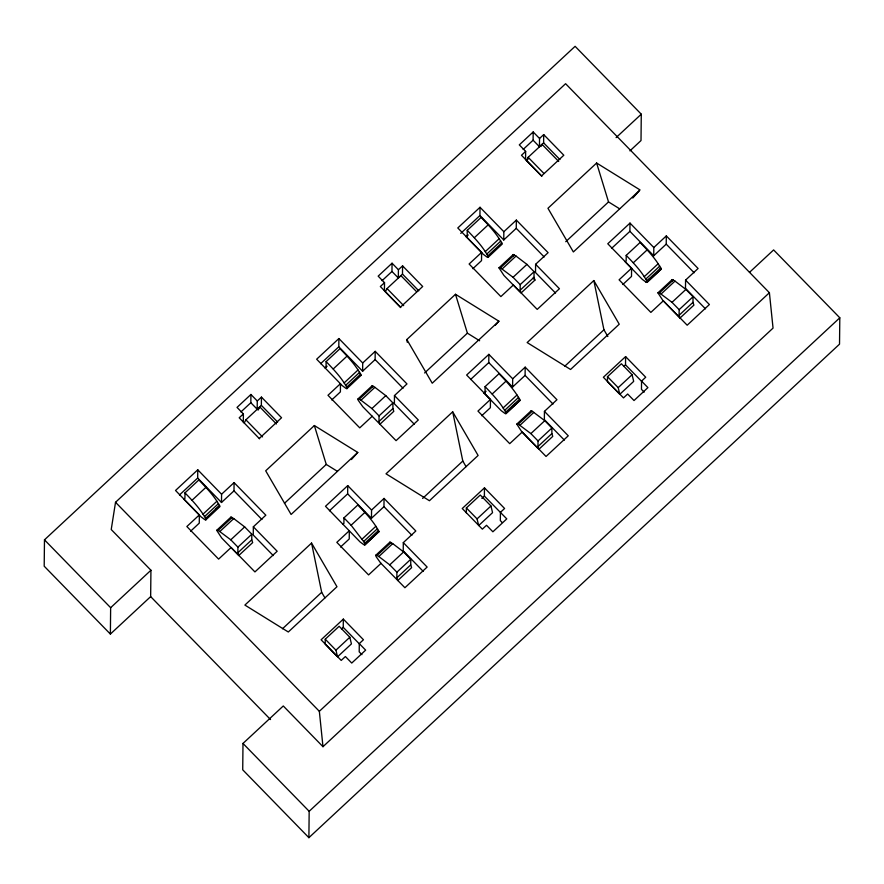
<?xml version="1.0" encoding="UTF-8"?>
<svg xmlns="http://www.w3.org/2000/svg" width="884" height="884" viewBox="0 0 884 884"><rect width="100%" height="100%" fill="white"/><g stroke="black" fill="none" stroke-linecap="round" stroke-linejoin="round"><path stroke-width="1.33" d="M629.927 150.866L641.01 140.556L641.276 114.191L575.108 46.322L44.476 539.837L44.2 566.202L110.378 634.071L150.656 596.612L150.932 570.246L111.229 529.527L115.528 502.289L565.594 83.704L769.4 292.726L773.047 328.108L322.98 746.693L283.278 705.973L242.989 743.444L242.724 769.809L308.892 837.678L839.524 344.163L839.8 317.798L773.622 249.929L749.455 272.405M110.378 634.071L110.644 607.706L44.476 539.837M184.988 492.852L184.922 498.454L183.971 499.316L201.088 516.875L204.779 519.615L205.784 519.914L219.994 506.543C214.834 496.521 206.646 488.056 198.878 479.935L184.988 492.852C192.745 500.974 200.944 509.438 206.105 519.461L205.784 519.914M221.497 502.477L221.575 494.233L234.083 482.609L233.995 490.852L221.497 502.477L197.673 478.045L197.762 469.802L175.529 490.476L199.353 514.908L199.265 523.151L190.612 531.196M238.779 555.517L237.862 552.754L237.918 547.152L230.779 539.815L218.193 530.367L216.702 530.323L221.663 537.958L238.779 555.517L252.669 542.599L251.752 539.826L251.818 534.223L244.669 526.897L233.752 518.577L231 517.052L230.89 518.499M243.299 422.154L243.387 413.911L237.034 407.402L250.923 394.474L257.277 400.993L257.189 409.237L261.355 405.358L261.443 397.115L257.277 400.993M257.189 409.237L250.835 402.717L250.923 394.474M234.083 482.609L265.841 515.184L253.343 526.809L253.255 535.052L273.267 555.572M308.892 837.678L309.168 811.302L242.989 743.444M359.81 375.435L361.125 375.291C355.965 365.258 347.777 356.793 340.008 348.672L326.119 361.589L326.052 367.203L325.102 368.053L327.091 366.208M325.246 639.198L335.931 650.16L337.544 656.812L351.434 643.895L349.821 637.242L339.136 626.281L325.246 639.198L325.19 644.149L336.594 655.84M362.628 371.214L362.705 362.981L375.214 351.346L375.125 359.589L362.628 371.214L338.804 346.782L338.892 338.55L316.66 359.213L342.23 385.612L345.909 388.352L346.915 388.662L361.125 375.291M371.556 510.046L384.054 498.421L383.965 506.665L371.468 518.289L371.556 510.046L347.732 485.614L325.5 506.289L360.064 541.914L363.755 544.654L364.761 544.964L378.971 531.582C373.81 521.56 365.611 513.096 357.843 504.974L343.953 517.891L343.898 523.494L342.948 524.356M359.534 644.049L343.246 627.353L343.335 619.109L321.113 639.784L341.224 660.414L345.401 656.536L351.744 663.055L365.644 650.138L359.291 643.618L363.457 639.74L343.335 619.109M371.468 518.289L347.644 493.858L347.732 485.614M359.291 643.618L359.202 651.862L361.921 654.646M372.02 387.236L372.131 385.789L374.893 387.325L385.8 395.634L392.949 402.971L392.883 408.574L393.8 411.336L379.91 424.254L378.993 421.491L379.048 415.889L371.91 408.563L360.992 400.242L358.241 398.706L358.131 400.154L362.794 406.706L396.065 440.652L418.298 419.988L394.474 395.557L406.971 383.932L375.214 351.346M384.429 290.891L384.518 282.659L378.164 276.139L392.054 263.222L398.408 269.731L398.319 277.974L402.485 274.095L402.574 265.863L398.408 269.731M398.319 277.974L391.966 271.454L392.054 263.222M394.474 395.557L394.386 403.789L414.397 424.32M389.866 543.538L389.966 542.091L392.728 543.627L403.634 551.936L410.784 559.263L410.728 564.876L411.635 567.639L397.745 580.556L396.839 577.793L396.894 572.191L389.745 564.854L378.838 556.544L376.076 555.008L375.976 556.456L380.628 562.997L404.916 587.727L427.138 567.053L403.314 542.621L415.823 530.997L384.054 498.421M403.314 542.621L403.226 550.865L423.237 571.384M467.249 230.337L467.183 235.94L466.244 236.802L483.36 254.349L487.051 257.089L488.045 257.399L502.256 244.028C497.095 234.006 488.907 225.53 481.139 217.42L467.249 230.337C475.017 238.448 483.205 246.923 488.366 256.946L488.045 257.399M466.321 512.886L466.376 507.946L480.266 495.029L490.952 505.979L492.565 512.643L478.675 525.56L477.062 518.897L466.376 507.946M503.758 239.962L503.847 231.718L516.344 220.094L516.256 228.326L503.758 239.962L479.935 215.53L480.023 207.287L457.79 227.962L481.614 252.393L481.526 260.625L472.874 268.681M485.084 386.639L485.029 392.242L484.078 393.093L501.195 410.651L504.886 413.392L505.891 413.701L520.101 400.33C514.941 390.297 506.742 381.833 498.974 373.711L485.084 386.639C492.852 394.75 501.051 403.214 506.212 413.248L505.891 413.701M484.388 496.09L484.465 487.858L462.244 508.521L482.355 529.151L486.531 525.284L492.885 531.792L506.775 518.875L484.388 496.09L481.879 498.421M512.598 387.026L512.687 378.794L525.184 367.158L525.096 375.402L512.598 387.026L488.775 362.595L488.863 354.351L466.642 375.026L490.454 399.457L490.377 407.701L481.714 415.745M513.151 255.984L513.261 254.526L516.024 256.062L526.93 264.382L534.08 271.708L534.013 277.311L534.931 280.084L521.041 293.002L520.124 290.228L520.19 284.626L513.04 277.3L500.454 267.852L498.963 267.808L503.924 275.443L520.09 292.018M525.56 159.639L525.649 151.396L519.295 144.877L533.185 131.959L539.538 138.479L539.45 146.711L543.616 142.843L543.704 134.6L539.538 138.479M539.45 146.711L533.096 140.202L533.185 131.959M516.344 220.094L548.102 252.669L535.605 264.294L535.516 272.537L555.528 293.057M530.687 411.193L532.19 411.226L544.776 420.685L551.914 428.011L551.859 433.613L552.765 436.376L538.875 449.293L537.969 446.531L538.024 440.928L530.875 433.602L518.289 424.154L516.797 424.11L521.759 431.746L537.925 448.321M525.184 367.158L556.953 399.734L544.445 411.369L544.356 419.602L564.368 440.122M607.507 376.683L607.452 381.623L619.806 394.297L633.695 381.38L632.082 374.728L621.397 363.766L607.507 376.683L618.192 387.645L619.806 394.297M626.215 255.377L626.159 260.979L625.209 261.841L642.325 279.388L646.016 282.129L647.022 282.438L661.232 269.067C656.072 259.045 647.873 250.57 640.115 242.459L626.215 255.377C633.983 263.487 642.182 271.963 647.342 281.985L647.022 282.438M641.795 381.534L625.518 364.838L625.596 356.595L603.374 377.269L623.496 397.899L627.662 394.021L634.016 400.54L647.906 387.612L641.552 381.103L645.718 377.225L625.596 356.595M653.729 255.763L653.817 247.531L666.315 235.906L666.227 244.139L653.729 255.763L629.905 231.332L629.994 223.1L607.772 243.763L631.585 268.195L631.507 276.438L622.844 284.493M641.552 381.103L641.464 389.336L644.182 392.131M680.006 318.041L679.1 315.268L679.155 309.665L672.006 302.339L659.431 292.891L657.928 292.847L662.889 300.483L680.006 318.041L693.907 305.124L692.99 302.35L693.045 296.748L685.907 289.422L674.989 281.101L672.227 279.565L672.127 281.024M666.315 235.906L698.084 268.482L685.575 280.106L685.487 288.35L705.498 308.87M244.172 423.06L245.896 419.823L259.786 406.905L276.427 423.977M258.073 410.132L259.786 406.905M416.64 291.764L400.916 275.642L387.026 288.56L385.313 291.797L400.695 307.577M541.826 176.325L526.444 160.534L528.157 157.308L542.047 144.39L558.699 161.452M540.909 146.545L542.047 144.39M346.915 388.662L347.235 388.209C342.075 378.175 333.887 369.711 326.119 361.589M364.761 544.964L378.971 531.582M351.423 459.547L357.777 452.453L314.361 425.547L265.697 470.807L291.101 514.466L357.777 452.453M495.283 325.246L498.907 321.201L455.492 294.284L406.828 339.544L407.259 342.274M632.778 198.038L639.132 190.955M240.912 411.944L250.835 402.717M382.043 280.692L391.966 271.454M523.173 149.429L533.096 140.202M243.387 413.911L239.21 417.789L259.565 438.84M384.518 282.659L380.352 286.526L400.463 307.157L422.685 286.493L402.574 265.863M525.649 151.396L521.483 155.275L541.594 175.905L563.815 155.23L543.704 134.6M526.444 160.534L528.422 158.689M179.485 494.963L197.673 478.045M320.616 363.7L338.804 346.782M460.741 233.376L479.935 215.53M466.244 236.802L468.222 234.956M192.126 500.178L206.016 487.261M333.257 368.926L347.158 356.009M474.399 237.663L488.288 224.746M259.332 438.42L281.554 417.745L261.443 397.115M199.353 514.908L186.855 526.533L218.613 559.108L231.122 547.483L254.935 571.915L277.167 551.24L253.343 526.809M481.614 252.393L469.117 264.018L500.874 296.593L513.383 284.968L537.207 309.4L559.428 288.725L535.605 264.294M202.977 514.179L216.867 501.261M344.108 382.927L357.998 370.009M485.239 251.664L499.14 238.746M204.646 516.477L218.536 503.56M345.777 385.214L359.666 372.297M486.907 253.962L500.797 241.034M331.743 399.944L340.395 391.888L340.484 383.645L327.986 395.281L359.744 427.856L372.252 416.22M205.718 518.289L219.608 505.361M346.848 387.026L360.738 374.109M487.979 255.763L501.869 242.846M215.696 509.46L218.679 506.687M110.644 607.706L150.932 570.246M616.104 137.606L641.276 114.191M596.623 163.021L547.958 208.281L573.362 251.951L640.038 189.938L596.623 163.021L608.524 201.917L619.651 208.812M216.702 530.323L231 517.052M357.832 399.071L372.131 385.789M498.963 267.808L513.261 254.526M218.193 530.367L232.083 517.449M359.324 399.115L373.214 386.186M500.454 267.852L514.344 254.935M219.862 531.505L233.752 518.577M360.992 400.242L374.893 387.325M502.134 268.979L516.024 256.062M230.779 539.815L244.669 526.897M371.91 408.563L385.8 395.634M513.04 277.3L526.93 264.382M284.46 503.305L326.262 464.432L314.361 425.547M424.596 372.971L467.393 333.169L455.492 294.284M565.738 241.708L608.524 201.917M237.918 547.152L251.818 534.223M379.048 415.889L392.949 402.971M520.19 284.626L534.08 271.708M237.862 552.754L251.752 539.826M378.993 421.491L392.883 408.574M520.124 290.228L534.013 277.311M498.907 321.201L432.232 383.214L406.828 339.544M329.456 510.764L347.644 493.858M470.586 379.512L488.775 362.595M611.717 248.249L629.905 231.332M311.566 543.063L244.89 605.076L288.306 631.994L336.97 586.733L311.566 543.063L321.677 592.313L324.925 597.904M452.696 411.8L386.021 473.813L429.436 500.731L478.1 455.47L452.696 411.8L462.807 461.05L466.067 466.653M593.827 280.548L527.151 342.561L570.567 369.468L619.231 324.207L593.827 280.548L603.938 329.787L607.849 336.506M484.078 393.093L486.067 391.247M365.081 544.5L363.622 541.516L351.103 525.229L364.993 512.3M492.233 393.966L506.123 381.048M633.364 262.703L647.254 249.785M490.454 399.457L477.957 411.082L509.714 443.657L522.223 432.033L546.047 456.464L568.268 435.801L544.445 411.369M631.585 268.195L619.087 279.83L650.856 312.406L663.354 300.781L687.177 325.213L709.399 304.538L685.575 280.106M340.583 547.008L349.235 538.953L349.324 530.72L336.826 542.345L368.584 574.92L381.092 563.296M361.954 539.229L375.844 526.3M503.084 407.966L516.974 395.049M644.215 276.703L658.105 263.786M363.622 541.516L377.512 528.599M504.753 410.253L518.643 397.336M645.884 279.001L659.773 266.084M364.683 543.328L378.584 530.411M505.814 412.066L519.715 399.148M646.955 280.803L660.845 267.885M511.836 406.927L514.808 404.165M646.016 282.129L649.983 278.438M506.212 413.248L520.101 400.33M647.342 281.985L661.232 269.067M282.493 628.756L321.677 592.313M422.618 498.432L462.807 461.05M564.754 366.23L603.938 329.787M375.667 555.362L389.966 542.091M516.797 424.11L531.096 410.828M657.928 292.847L672.227 279.565M377.159 555.406L391.048 542.489M518.289 424.154L532.19 411.226M659.431 292.891L673.321 279.974M378.838 556.544L392.728 543.627M519.969 425.281L533.859 412.364M661.099 294.018L674.989 281.101M389.745 564.854L403.634 551.936M530.875 433.602L544.776 420.685M672.006 302.339L685.907 289.422M396.894 572.191L410.784 559.263M538.024 440.928L551.914 428.011M679.155 309.665L693.045 296.748M341.589 628.9L343.246 627.353M623.85 366.385L625.518 364.838M396.839 577.793L410.728 564.876M537.969 446.531L551.859 433.613M679.1 315.268L692.99 302.35M335.931 650.16L349.821 637.242M477.062 518.897L490.952 505.979M618.192 387.645L632.082 374.728M322.98 746.693L319.345 711.311L769.4 292.726M309.168 811.302L839.8 317.798M659.906 269.211L660.912 269.521M377.645 531.737L378.65 532.035M467.393 333.169L479.636 340.76M326.262 464.432L337.39 471.327M666.227 244.139L694.139 272.769M629.994 223.1L653.817 247.531M543.616 142.843L559.904 159.54M528.157 157.308L543.881 173.43M516.256 228.326L544.168 256.957M480.023 207.287L503.847 231.718M533.03 278.128L534.931 280.084M525.096 375.402L553.008 404.032M488.863 354.351L512.687 378.794M402.485 274.095L418.773 290.803M387.026 288.56L403.668 305.632M375.125 359.589L403.038 388.22M338.892 338.55L362.705 362.981M484.465 487.858L504.587 508.488L500.421 512.355L500.333 520.599L502.145 522.466M383.965 506.665L411.878 535.284M261.355 405.358L277.642 422.055M343.953 517.891L351.103 525.229M245.896 419.823L262.537 436.895M233.995 490.852L261.907 519.472M197.762 469.802L221.575 494.233M115.528 502.289L319.345 711.311M150.656 596.612L270.537 719.554"/></g></svg>
